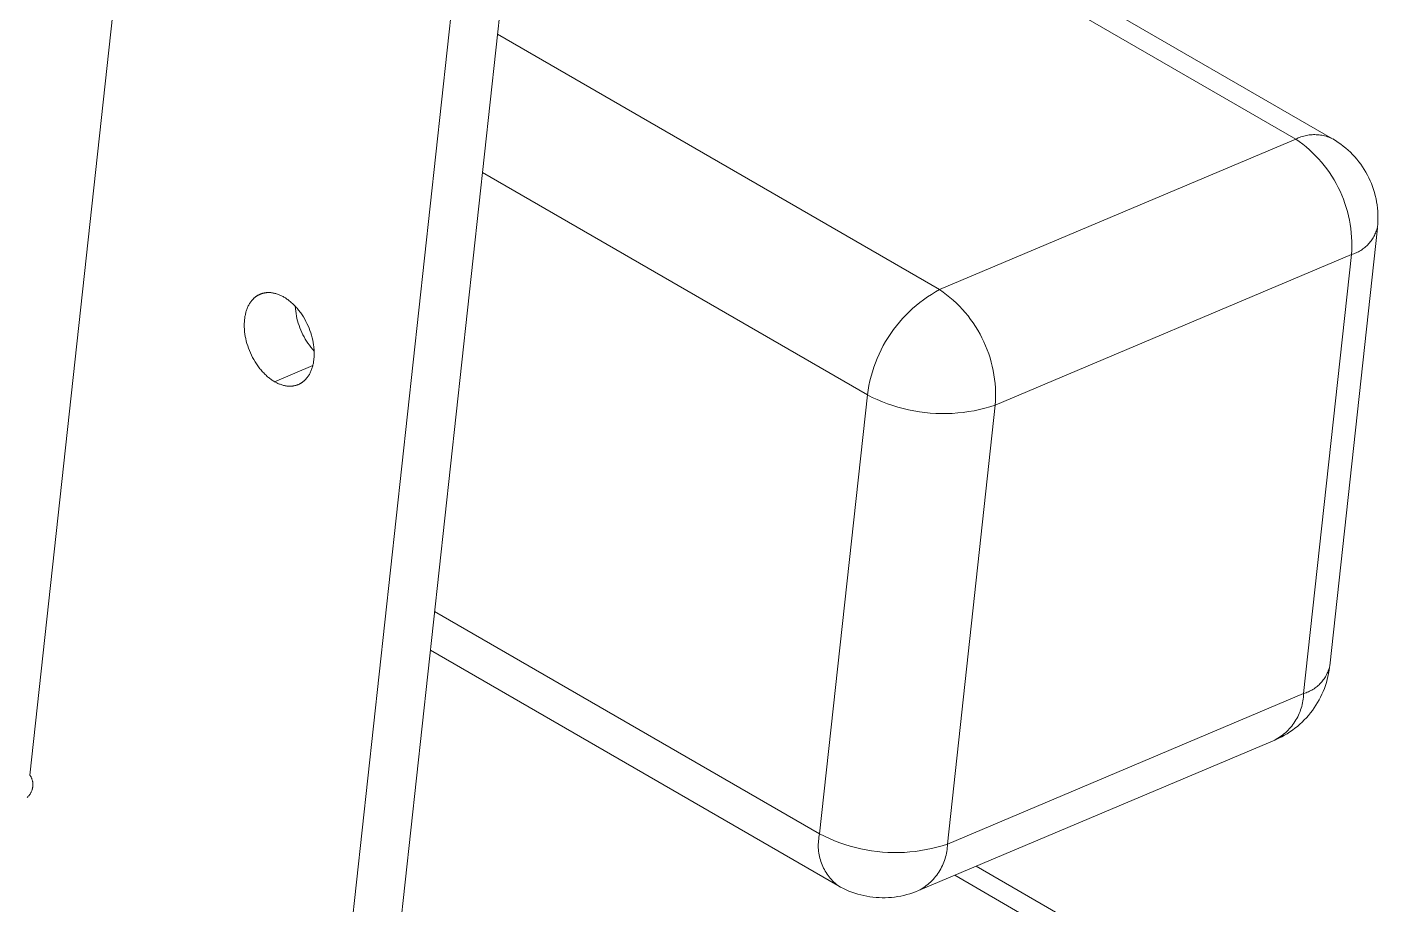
# Model space of a CAD drawing. Header units: millimetres. Extents: x -30 to 4992, y -440 to 3111.
# Drawn here: x 1573.88 to 1622.76, y 109.47 to 141.23 of the extents above; entities that cross this region are included whole.
import ezdxf

# ---------------------------------------------------------------- set-up
doc = ezdxf.new("R2010")
doc.units = ezdxf.units.MM
doc.layers.add('ZANO_R', color=7, linetype='Continuous', lineweight=0)

msp = doc.modelspace()

# ---------------------------------------------------------------- linework, layer by layer
at = {"layer": 'ZANO_R'}
for p, q in [((1585.113, 87.815), (1606.49, 284.129)), ((1583.271, 87.038), (1604.605, 282.949)), ((1581.739, 185.394), (1573.984, 114.171)), ((1619.789, 137.178), (1610.906, 142.306)), ((1611.685, 142.635), (1621.122, 137.186)), ((1590.901, 140.97), (1606.9, 131.733)), ((1606.9, 131.733), (1619.789, 137.178)), ((1619.789, 137.178), (1619.835, 137.2)), ((1619.789, 137.178), (1619.917, 137.088)), ((1619.835, 137.2), (1619.881, 137.221)), ((1619.881, 137.221), (1619.929, 137.24)), ((1619.917, 137.088), (1620.042, 136.994)), ((1619.929, 137.24), (1619.977, 137.258)), ((1619.977, 137.258), (1620.026, 137.274)), ((1620.026, 137.274), (1620.075, 137.288)), ((1620.042, 136.994), (1620.164, 136.895)), ((1620.075, 137.288), (1620.125, 137.3)), ((1620.125, 137.3), (1620.175, 137.311)), ((1620.164, 136.895), (1620.283, 136.792)), ((1620.175, 137.311), (1620.225, 137.32)), ((1620.225, 137.32), (1620.276, 137.328)), ((1620.276, 137.328), (1620.327, 137.333)), ((1620.327, 137.333), (1620.378, 137.337)), ((1620.378, 137.337), (1620.429, 137.339)), ((1620.429, 137.339), (1620.48, 137.339)), ((1620.48, 137.339), (1620.531, 137.338)), ((1620.531, 137.338), (1620.582, 137.335)), ((1620.582, 137.335), (1620.633, 137.33)), ((1620.633, 137.33), (1620.684, 137.323)), ((1620.684, 137.323), (1620.734, 137.315)), ((1620.734, 137.315), (1620.785, 137.304)), ((1620.785, 137.304), (1620.834, 137.293)), ((1620.834, 137.293), (1620.884, 137.279)), ((1620.884, 137.279), (1620.933, 137.264)), ((1620.933, 137.264), (1620.981, 137.247)), ((1620.981, 137.247), (1621.029, 137.228)), ((1621.029, 137.228), (1621.076, 137.208)), ((1621.076, 137.208), (1621.122, 137.186)), ((1621.129, 137.182), (1621.227, 137.123)), ((1621.227, 137.123), (1621.322, 137.06)), ((1621.322, 137.06), (1621.416, 136.994)), ((1621.416, 136.994), (1621.507, 136.925)), ((1621.507, 136.925), (1621.596, 136.853)), ((1620.283, 136.792), (1620.397, 136.686)), ((1620.397, 136.686), (1620.509, 136.576)), ((1620.509, 136.576), (1620.616, 136.461)), ((1620.616, 136.461), (1620.72, 136.344)), ((1621.596, 136.853), (1621.682, 136.778)), ((1621.682, 136.778), (1621.766, 136.7)), ((1621.766, 136.7), (1621.847, 136.619)), ((1621.847, 136.619), (1621.925, 136.535)), ((1621.925, 136.535), (1621.999, 136.448)), ((1621.999, 136.448), (1622.071, 136.359)), ((1604.289, 127.925), (1590.356, 135.969)), ((1620.72, 136.344), (1620.819, 136.223)), ((1620.819, 136.223), (1620.914, 136.098)), ((1620.914, 136.098), (1621.005, 135.971)), ((1621.005, 135.971), (1621.092, 135.84)), ((1622.071, 136.359), (1622.14, 136.268)), ((1622.14, 136.268), (1622.205, 136.174)), ((1622.205, 136.174), (1622.268, 136.078)), ((1622.268, 136.078), (1622.326, 135.98)), ((1622.326, 135.98), (1622.382, 135.879)), ((1621.092, 135.84), (1621.174, 135.706)), ((1621.174, 135.706), (1621.251, 135.57)), ((1621.251, 135.57), (1621.324, 135.431)), ((1621.324, 135.431), (1621.392, 135.29)), ((1622.382, 135.879), (1622.434, 135.777)), ((1622.434, 135.777), (1622.482, 135.674)), ((1622.482, 135.674), (1622.526, 135.568)), ((1622.526, 135.568), (1622.567, 135.461)), ((1622.567, 135.461), (1622.604, 135.353)), ((1621.392, 135.29), (1621.455, 135.147)), ((1621.455, 135.147), (1621.514, 135.001)), ((1621.514, 135.001), (1621.567, 134.854)), ((1622.604, 135.353), (1622.638, 135.244)), ((1622.638, 135.244), (1622.667, 135.133)), ((1622.667, 135.133), (1622.693, 135.021)), ((1622.693, 135.021), (1622.715, 134.909)), ((1621.567, 134.854), (1621.615, 134.705)), ((1621.615, 134.705), (1621.659, 134.554)), ((1621.659, 134.554), (1621.697, 134.402)), ((1622.715, 134.909), (1622.732, 134.796)), ((1622.732, 134.796), (1622.746, 134.682)), ((1622.746, 134.682), (1622.756, 134.568)), ((1622.756, 134.568), (1622.762, 134.454)), ((1622.762, 134.454), (1622.764, 134.34)), ((1622.741, 133.955), (1621.016, 118.116)), ((1621.697, 134.402), (1621.729, 134.249)), ((1621.729, 134.249), (1621.757, 134.095)), ((1621.757, 134.095), (1621.779, 133.94)), ((1622.735, 133.952), (1622.722, 133.907)), ((1622.746, 133.997), (1622.735, 133.952)), ((1622.756, 134.111), (1622.746, 133.997)), ((1622.762, 134.225), (1622.756, 134.111)), ((1622.764, 134.34), (1622.762, 134.225)), ((1621.779, 133.94), (1621.796, 133.784)), ((1621.796, 133.784), (1621.808, 133.628)), ((1621.808, 133.628), (1621.815, 133.471)), ((1621.815, 133.471), (1621.816, 133.314)), ((1622.486, 133.458), (1622.456, 133.422)), ((1622.514, 133.495), (1622.486, 133.458)), ((1622.541, 133.532), (1622.514, 133.495)), ((1622.567, 133.571), (1622.541, 133.532)), ((1622.591, 133.611), (1622.567, 133.571)), ((1622.614, 133.651), (1622.591, 133.611)), ((1622.636, 133.692), (1622.614, 133.651)), ((1622.656, 133.734), (1622.636, 133.692)), ((1622.675, 133.776), (1622.656, 133.734)), ((1622.692, 133.819), (1622.675, 133.776)), ((1622.708, 133.863), (1622.692, 133.819)), ((1622.722, 133.907), (1622.708, 133.863)), ((1621.802, 133.001), (1608.913, 127.557)), ((1620.073, 117.12), (1621.802, 133.001)), ((1621.812, 133.158), (1621.802, 133.001)), ((1621.846, 133.015), (1621.802, 133.001)), ((1621.816, 133.314), (1621.812, 133.158)), ((1621.89, 133.03), (1621.846, 133.015)), ((1621.934, 133.046), (1621.89, 133.03)), ((1621.976, 133.064), (1621.934, 133.046)), ((1622.019, 133.084), (1621.976, 133.064)), ((1622.06, 133.105), (1622.019, 133.084)), ((1622.101, 133.127), (1622.06, 133.105)), ((1622.141, 133.151), (1622.101, 133.127)), ((1622.18, 133.176), (1622.141, 133.151)), ((1622.218, 133.203), (1622.18, 133.176)), ((1622.255, 133.23), (1622.218, 133.203)), ((1622.291, 133.259), (1622.255, 133.23)), ((1622.326, 133.29), (1622.291, 133.259)), ((1622.361, 133.321), (1622.326, 133.29)), ((1622.394, 133.354), (1622.361, 133.321)), ((1622.426, 133.387), (1622.394, 133.354)), ((1622.456, 133.422), (1622.426, 133.387)), ((1582.186, 131.496), (1582.199, 131.504)), ((1582.199, 131.504), (1582.211, 131.512)), ((1582.211, 131.512), (1582.224, 131.52)), ((1582.224, 131.52), (1582.237, 131.527)), ((1582.237, 131.527), (1582.25, 131.535)), ((1582.25, 131.535), (1582.263, 131.542)), ((1582.263, 131.542), (1582.277, 131.548)), ((1582.277, 131.548), (1582.29, 131.555)), ((1582.29, 131.555), (1582.304, 131.561)), ((1582.304, 131.561), (1582.317, 131.567)), ((1582.317, 131.567), (1582.331, 131.572)), ((1582.331, 131.572), (1582.345, 131.578)), ((1582.345, 131.578), (1582.359, 131.583)), ((1582.359, 131.583), (1582.373, 131.588)), ((1582.373, 131.588), (1582.387, 131.592)), ((1582.387, 131.592), (1582.401, 131.596)), ((1582.401, 131.596), (1582.416, 131.6)), ((1582.416, 131.6), (1582.43, 131.604)), ((1582.43, 131.604), (1582.445, 131.607)), ((1582.445, 131.607), (1582.459, 131.61)), ((1582.459, 131.61), (1582.474, 131.613)), ((1582.474, 131.613), (1582.489, 131.616)), ((1582.489, 131.616), (1582.503, 131.618)), ((1582.503, 131.618), (1582.518, 131.62)), ((1582.518, 131.62), (1582.533, 131.622)), ((1582.533, 131.622), (1582.548, 131.623)), ((1582.548, 131.623), (1582.563, 131.624)), ((1582.563, 131.624), (1582.578, 131.625)), ((1582.578, 131.625), (1582.593, 131.626)), ((1582.593, 131.626), (1582.608, 131.626)), ((1582.608, 131.626), (1582.623, 131.626)), ((1582.623, 131.626), (1582.638, 131.626)), ((1582.638, 131.626), (1582.669, 131.625)), ((1582.669, 131.625), (1582.699, 131.623)), ((1582.699, 131.623), (1582.73, 131.62)), ((1582.73, 131.62), (1582.76, 131.615)), ((1582.76, 131.615), (1582.791, 131.61)), ((1582.791, 131.61), (1582.821, 131.604)), ((1582.821, 131.604), (1582.851, 131.597)), ((1582.851, 131.597), (1582.882, 131.589)), ((1582.882, 131.589), (1582.912, 131.58)), ((1582.912, 131.58), (1582.942, 131.57)), ((1582.942, 131.57), (1582.971, 131.559)), ((1582.971, 131.559), (1583.001, 131.548)), ((1583.001, 131.548), (1583.03, 131.536)), ((1583.03, 131.536), (1583.059, 131.523)), ((1583.059, 131.523), (1583.088, 131.509)), ((1583.088, 131.509), (1583.117, 131.495)), ((1606.461, 131.467), (1606.604, 131.561)), ((1606.604, 131.561), (1606.75, 131.649)), ((1606.75, 131.649), (1606.9, 131.733)), ((1606.9, 131.733), (1607.028, 131.643)), ((1607.028, 131.643), (1607.153, 131.549)), ((1607.153, 131.549), (1607.275, 131.451)), ((1581.823, 130.987), (1581.834, 131.019)), ((1581.834, 131.019), (1581.846, 131.05)), ((1581.846, 131.05), (1581.859, 131.081)), ((1581.859, 131.081), (1581.872, 131.111)), ((1581.872, 131.111), (1581.886, 131.14)), ((1581.886, 131.14), (1581.901, 131.169)), ((1581.901, 131.169), (1581.917, 131.198)), ((1581.917, 131.198), (1581.933, 131.226)), ((1581.933, 131.226), (1581.951, 131.253)), ((1581.951, 131.253), (1581.969, 131.279)), ((1581.969, 131.279), (1581.987, 131.305)), ((1581.987, 131.305), (1582.007, 131.329)), ((1582.007, 131.329), (1582.027, 131.353)), ((1582.027, 131.353), (1582.037, 131.365)), ((1582.037, 131.365), (1582.047, 131.377)), ((1582.047, 131.377), (1582.058, 131.388)), ((1582.058, 131.388), (1582.069, 131.399)), ((1582.069, 131.399), (1582.08, 131.41)), ((1582.08, 131.41), (1582.091, 131.42)), ((1582.091, 131.42), (1582.102, 131.43)), ((1582.102, 131.43), (1582.114, 131.44)), ((1582.114, 131.44), (1582.126, 131.45)), ((1582.126, 131.45), (1582.137, 131.46)), ((1582.137, 131.46), (1582.149, 131.469)), ((1582.149, 131.469), (1582.161, 131.478)), ((1582.161, 131.478), (1582.174, 131.487)), ((1582.174, 131.487), (1582.186, 131.496)), ((1583.117, 131.495), (1583.145, 131.48)), ((1583.145, 131.48), (1583.173, 131.464)), ((1583.173, 131.464), (1583.2, 131.447)), ((1583.2, 131.447), (1583.228, 131.43)), ((1583.228, 131.43), (1583.256, 131.412)), ((1583.256, 131.412), (1583.285, 131.393)), ((1583.285, 131.393), (1583.313, 131.373)), ((1583.313, 131.373), (1583.341, 131.352)), ((1583.341, 131.352), (1583.37, 131.33)), ((1583.37, 131.33), (1583.398, 131.307)), ((1583.398, 131.307), (1583.426, 131.283)), ((1583.426, 131.283), (1583.455, 131.258)), ((1583.455, 131.258), (1583.483, 131.232)), ((1583.483, 131.232), (1583.511, 131.206)), ((1583.511, 131.206), (1583.539, 131.178)), ((1583.539, 131.178), (1583.567, 131.15)), ((1583.567, 131.15), (1583.595, 131.12)), ((1583.591, 131.042), (1583.584, 131.132)), ((1583.601, 130.953), (1583.591, 131.042)), ((1583.595, 131.12), (1583.622, 131.09)), ((1583.622, 131.09), (1583.65, 131.059)), ((1583.65, 131.059), (1583.677, 131.027)), ((1583.677, 131.027), (1583.704, 130.994)), ((1605.796, 130.928), (1605.922, 131.045)), ((1605.922, 131.045), (1606.051, 131.157)), ((1606.051, 131.157), (1606.184, 131.265)), ((1606.184, 131.265), (1606.321, 131.368)), ((1606.321, 131.368), (1606.461, 131.467)), ((1607.275, 131.451), (1607.394, 131.348)), ((1607.394, 131.348), (1607.509, 131.241)), ((1607.509, 131.241), (1607.62, 131.131)), ((1607.62, 131.131), (1607.727, 131.017)), ((1607.727, 131.017), (1607.831, 130.899)), ((1581.742, 130.516), (1581.743, 130.552)), ((1581.743, 130.552), (1581.746, 130.588)), ((1581.746, 130.588), (1581.748, 130.622)), ((1581.748, 130.622), (1581.752, 130.657)), ((1581.752, 130.657), (1581.756, 130.69)), ((1581.756, 130.69), (1581.761, 130.724)), ((1581.761, 130.724), (1581.766, 130.758)), ((1581.766, 130.758), (1581.772, 130.791)), ((1581.772, 130.791), (1581.779, 130.825)), ((1581.779, 130.825), (1581.786, 130.858)), ((1581.786, 130.858), (1581.794, 130.891)), ((1581.794, 130.891), (1581.803, 130.923)), ((1581.803, 130.923), (1581.813, 130.955)), ((1581.813, 130.955), (1581.823, 130.987)), ((1583.614, 130.864), (1583.601, 130.953)), ((1583.629, 130.776), (1583.614, 130.864)), ((1583.648, 130.688), (1583.629, 130.776)), ((1583.67, 130.601), (1583.648, 130.688)), ((1583.695, 130.515), (1583.67, 130.601)), ((1583.704, 130.994), (1583.73, 130.96)), ((1583.73, 130.96), (1583.756, 130.926)), ((1583.756, 130.926), (1583.782, 130.891)), ((1583.782, 130.891), (1583.807, 130.855)), ((1583.807, 130.855), (1583.832, 130.818)), ((1583.832, 130.818), (1583.88, 130.743)), ((1583.88, 130.743), (1583.926, 130.665)), ((1583.926, 130.665), (1583.969, 130.585)), ((1583.969, 130.585), (1584.01, 130.503)), ((1605.336, 130.421), (1605.445, 130.554)), ((1605.445, 130.554), (1605.558, 130.683)), ((1605.558, 130.683), (1605.675, 130.807)), ((1605.675, 130.807), (1605.796, 130.928)), ((1607.831, 130.899), (1607.93, 130.778)), ((1607.93, 130.778), (1608.025, 130.654)), ((1608.025, 130.654), (1608.116, 130.526)), ((1608.116, 130.526), (1608.203, 130.395)), ((1581.741, 130.479), (1581.742, 130.516)), ((1581.741, 130.442), (1581.741, 130.479)), ((1581.741, 130.404), (1581.741, 130.442)), ((1581.742, 130.366), (1581.741, 130.404)), ((1581.744, 130.327), (1581.742, 130.366)), ((1581.747, 130.287), (1581.744, 130.327)), ((1581.75, 130.248), (1581.747, 130.287)), ((1581.754, 130.207), (1581.75, 130.248)), ((1581.765, 130.125), (1581.754, 130.207)), ((1581.778, 130.042), (1581.765, 130.125)), ((1581.795, 129.958), (1581.778, 130.042)), ((1583.723, 130.43), (1583.695, 130.515)), ((1583.753, 130.346), (1583.723, 130.43)), ((1583.787, 130.262), (1583.753, 130.346)), ((1583.823, 130.18), (1583.787, 130.262)), ((1583.862, 130.1), (1583.823, 130.18)), ((1583.904, 130.02), (1583.862, 130.1)), ((1584.01, 130.503), (1584.049, 130.42)), ((1584.049, 130.42), (1584.084, 130.336)), ((1584.084, 130.336), (1584.117, 130.25)), ((1584.117, 130.25), (1584.147, 130.165)), ((1584.147, 130.165), (1584.173, 130.079)), ((1584.173, 130.079), (1584.196, 129.993)), ((1605.039, 130.003), (1605.133, 130.145)), ((1605.133, 130.145), (1605.232, 130.285)), ((1605.232, 130.285), (1605.336, 130.421)), ((1608.203, 130.395), (1608.285, 130.262)), ((1608.285, 130.262), (1608.363, 130.126)), ((1608.363, 130.126), (1608.435, 129.987)), ((1581.815, 129.872), (1581.795, 129.958)), ((1581.839, 129.786), (1581.815, 129.872)), ((1581.865, 129.701), (1581.839, 129.786)), ((1581.895, 129.615), (1581.865, 129.701)), ((1581.927, 129.529), (1581.895, 129.615)), ((1583.949, 129.943), (1583.904, 130.02)), ((1583.996, 129.866), (1583.949, 129.943)), ((1584.045, 129.792), (1583.996, 129.866)), ((1584.098, 129.719), (1584.045, 129.792)), ((1584.152, 129.648), (1584.098, 129.719)), ((1584.209, 129.578), (1584.152, 129.648)), ((1584.196, 129.993), (1584.216, 129.908)), ((1584.269, 129.511), (1584.209, 129.578)), ((1584.216, 129.908), (1584.233, 129.823)), ((1584.233, 129.823), (1584.247, 129.74)), ((1584.247, 129.74), (1584.257, 129.658)), ((1584.257, 129.658), (1584.261, 129.618)), ((1584.261, 129.618), (1584.265, 129.578)), ((1584.265, 129.578), (1584.267, 129.538)), ((1604.711, 129.401), (1604.785, 129.556)), ((1604.785, 129.556), (1604.865, 129.708)), ((1604.865, 129.708), (1604.949, 129.857)), ((1604.949, 129.857), (1605.039, 130.003)), ((1608.435, 129.987), (1608.503, 129.846)), ((1608.503, 129.846), (1608.567, 129.702)), ((1608.567, 129.702), (1608.625, 129.557)), ((1608.625, 129.557), (1608.678, 129.409)), ((1581.963, 129.445), (1581.927, 129.529)), ((1582.001, 129.362), (1581.963, 129.445)), ((1582.042, 129.28), (1582.001, 129.362)), ((1582.086, 129.2), (1582.042, 129.28)), ((1582.132, 129.122), (1582.086, 129.2)), ((1582.18, 129.047), (1582.132, 129.122)), ((1584.24, 129.074), (1584.233, 129.041)), ((1584.246, 129.107), (1584.24, 129.074)), ((1584.251, 129.141), (1584.246, 129.107)), ((1584.256, 129.175), (1584.251, 129.141)), ((1584.26, 129.209), (1584.256, 129.175)), ((1584.263, 129.243), (1584.26, 129.209)), ((1584.266, 129.278), (1584.263, 129.243)), ((1584.268, 129.313), (1584.266, 129.278)), ((1584.267, 129.538), (1584.269, 129.499)), ((1584.27, 129.349), (1584.268, 129.313)), ((1584.269, 129.499), (1584.27, 129.461)), ((1584.27, 129.461), (1584.271, 129.423)), ((1584.271, 129.386), (1584.27, 129.349)), ((1584.271, 129.423), (1584.271, 129.386)), ((1604.521, 128.925), (1604.579, 129.086)), ((1604.579, 129.086), (1604.642, 129.245)), ((1604.642, 129.245), (1604.711, 129.401)), ((1608.678, 129.409), (1608.727, 129.26)), ((1608.727, 129.26), (1608.77, 129.11)), ((1608.77, 129.11), (1608.808, 128.958)), ((1582.205, 129.01), (1582.18, 129.047)), ((1582.23, 128.974), (1582.205, 129.01)), ((1582.256, 128.939), (1582.23, 128.974)), ((1582.282, 128.905), (1582.256, 128.939)), ((1582.308, 128.871), (1582.282, 128.905)), ((1582.335, 128.838), (1582.308, 128.871)), ((1582.362, 128.806), (1582.335, 128.838)), ((1582.389, 128.775), (1582.362, 128.806)), ((1582.417, 128.745), (1582.389, 128.775)), ((1582.444, 128.716), (1582.417, 128.745)), ((1582.472, 128.687), (1582.444, 128.716)), ((1582.5, 128.659), (1582.472, 128.687)), ((1582.529, 128.633), (1582.5, 128.659)), ((1582.557, 128.607), (1582.529, 128.633)), ((1582.585, 128.582), (1582.557, 128.607)), ((1582.614, 128.558), (1582.585, 128.582)), ((1582.839, 128.401), (1584.22, 128.984)), ((1584.043, 128.586), (1584.024, 128.56)), ((1584.061, 128.612), (1584.043, 128.586)), ((1584.078, 128.639), (1584.061, 128.612)), ((1584.095, 128.667), (1584.078, 128.639)), ((1584.11, 128.696), (1584.095, 128.667)), ((1584.125, 128.725), (1584.11, 128.696)), ((1584.139, 128.754), (1584.125, 128.725)), ((1584.153, 128.784), (1584.139, 128.754)), ((1584.166, 128.815), (1584.153, 128.784)), ((1584.177, 128.846), (1584.166, 128.815)), ((1584.189, 128.878), (1584.177, 128.846)), ((1584.199, 128.91), (1584.189, 128.878)), ((1584.209, 128.942), (1584.199, 128.91)), ((1584.217, 128.975), (1584.209, 128.942)), ((1584.226, 129.007), (1584.217, 128.975)), ((1584.233, 129.041), (1584.226, 129.007)), ((1604.38, 128.431), (1604.421, 128.597)), ((1604.421, 128.597), (1604.468, 128.762)), ((1604.468, 128.762), (1604.521, 128.925)), ((1608.808, 128.958), (1608.841, 128.804)), ((1608.841, 128.804), (1608.868, 128.65)), ((1608.868, 128.65), (1608.891, 128.495)), ((1582.642, 128.536), (1582.614, 128.558)), ((1582.67, 128.514), (1582.642, 128.536)), ((1582.699, 128.492), (1582.67, 128.514)), ((1582.727, 128.472), (1582.699, 128.492)), ((1582.755, 128.453), (1582.727, 128.472)), ((1582.783, 128.435), (1582.755, 128.453)), ((1582.811, 128.418), (1582.783, 128.435)), ((1582.839, 128.401), (1582.811, 128.418)), ((1582.867, 128.385), (1582.839, 128.401)), ((1582.895, 128.37), (1582.867, 128.385)), ((1582.924, 128.356), (1582.895, 128.37)), ((1582.952, 128.342), (1582.924, 128.356)), ((1582.981, 128.329), (1582.952, 128.342)), ((1583.011, 128.317), (1582.981, 128.329)), ((1583.04, 128.306), (1583.011, 128.317)), ((1583.07, 128.295), (1583.04, 128.306)), ((1583.1, 128.285), (1583.07, 128.295)), ((1583.13, 128.276), (1583.1, 128.285)), ((1583.16, 128.268), (1583.13, 128.276)), ((1583.191, 128.261), (1583.16, 128.268)), ((1583.221, 128.255), (1583.191, 128.261)), ((1583.251, 128.25), (1583.221, 128.255)), ((1583.282, 128.245), (1583.251, 128.25)), ((1583.312, 128.242), (1583.282, 128.245)), ((1583.343, 128.24), (1583.312, 128.242)), ((1583.373, 128.239), (1583.343, 128.24)), ((1583.388, 128.239), (1583.373, 128.239)), ((1583.403, 128.239), (1583.388, 128.239)), ((1583.419, 128.239), (1583.403, 128.239)), ((1583.434, 128.24), (1583.419, 128.239)), ((1583.449, 128.241), (1583.434, 128.24)), ((1583.464, 128.242), (1583.449, 128.241)), ((1583.479, 128.243), (1583.464, 128.242)), ((1583.493, 128.245), (1583.479, 128.243)), ((1583.508, 128.247), (1583.493, 128.245)), ((1583.523, 128.249), (1583.508, 128.247)), ((1583.538, 128.252), (1583.523, 128.249)), ((1583.552, 128.255), (1583.538, 128.252)), ((1583.567, 128.258), (1583.552, 128.255)), ((1583.582, 128.261), (1583.567, 128.258)), ((1583.596, 128.265), (1583.582, 128.261)), ((1583.61, 128.269), (1583.596, 128.265)), ((1583.625, 128.273), (1583.61, 128.269)), ((1583.639, 128.277), (1583.625, 128.273)), ((1583.653, 128.282), (1583.639, 128.277)), ((1583.667, 128.287), (1583.653, 128.282)), ((1583.681, 128.293), (1583.667, 128.287)), ((1583.694, 128.298), (1583.681, 128.293)), ((1583.708, 128.304), (1583.694, 128.298)), ((1583.722, 128.31), (1583.708, 128.304)), ((1583.735, 128.317), (1583.722, 128.31)), ((1583.748, 128.323), (1583.735, 128.317)), ((1583.762, 128.33), (1583.748, 128.323)), ((1583.775, 128.338), (1583.762, 128.33)), ((1583.788, 128.345), (1583.775, 128.338)), ((1583.8, 128.353), (1583.788, 128.345)), ((1583.813, 128.361), (1583.8, 128.353)), ((1583.826, 128.369), (1583.813, 128.361)), ((1583.838, 128.378), (1583.826, 128.369)), ((1583.85, 128.387), (1583.838, 128.378)), ((1583.862, 128.396), (1583.85, 128.387)), ((1583.874, 128.405), (1583.862, 128.396)), ((1583.886, 128.415), (1583.874, 128.405)), ((1583.898, 128.425), (1583.886, 128.415)), ((1583.909, 128.435), (1583.898, 128.425)), ((1583.921, 128.445), (1583.909, 128.435)), ((1583.932, 128.456), (1583.921, 128.445)), ((1583.943, 128.466), (1583.932, 128.456)), ((1583.953, 128.477), (1583.943, 128.466)), ((1583.964, 128.489), (1583.953, 128.477)), ((1583.975, 128.5), (1583.964, 128.489)), ((1583.985, 128.512), (1583.975, 128.5)), ((1584.005, 128.536), (1583.985, 128.512)), ((1584.024, 128.56), (1584.005, 128.536)), ((1604.289, 127.925), (1604.314, 128.095)), ((1604.314, 128.095), (1604.344, 128.263)), ((1604.344, 128.263), (1604.38, 128.431)), ((1608.891, 128.495), (1608.908, 128.339)), ((1608.908, 128.339), (1608.919, 128.183)), ((1608.919, 128.183), (1608.926, 128.026)), ((1602.56, 112.044), (1604.289, 127.925)), ((1604.467, 127.835), (1604.289, 127.925)), ((1604.647, 127.752), (1604.467, 127.835)), ((1604.83, 127.674), (1604.647, 127.752)), ((1605.015, 127.603), (1604.83, 127.674)), ((1605.203, 127.538), (1605.015, 127.603)), ((1608.923, 127.713), (1608.913, 127.557)), ((1608.927, 127.87), (1608.923, 127.713)), ((1608.926, 128.026), (1608.927, 127.87)), ((1605.393, 127.479), (1605.203, 127.538)), ((1605.585, 127.427), (1605.393, 127.479)), ((1605.778, 127.382), (1605.585, 127.427)), ((1605.973, 127.342), (1605.778, 127.382)), ((1606.169, 127.31), (1605.973, 127.342)), ((1606.366, 127.284), (1606.169, 127.31)), ((1606.563, 127.265), (1606.366, 127.284)), ((1606.762, 127.253), (1606.563, 127.265)), ((1606.96, 127.247), (1606.762, 127.253)), ((1607.159, 127.248), (1606.96, 127.247)), ((1607.357, 127.256), (1607.159, 127.248)), ((1608.913, 127.557), (1607.184, 111.675)), ((1607.556, 127.27), (1607.357, 127.256)), ((1607.753, 127.291), (1607.556, 127.27)), ((1607.95, 127.319), (1607.753, 127.291)), ((1608.146, 127.353), (1607.95, 127.319)), ((1608.34, 127.394), (1608.146, 127.353)), ((1608.533, 127.442), (1608.34, 127.394)), ((1608.724, 127.496), (1608.533, 127.442)), ((1608.913, 127.557), (1608.724, 127.496)), ((1588.627, 120.088), (1602.56, 112.044)), ((1603.213, 110.176), (1588.474, 118.685)), ((1620.927, 117.853), (1620.906, 117.811)), ((1620.945, 117.895), (1620.927, 117.853)), ((1620.963, 117.938), (1620.945, 117.895)), ((1620.977, 117.85), (1620.954, 117.738)), ((1620.978, 117.982), (1620.963, 117.938)), ((1620.996, 117.961), (1620.977, 117.85)), ((1620.993, 118.026), (1620.978, 117.982)), ((1621.005, 118.071), (1620.993, 118.026)), ((1621.012, 118.074), (1620.996, 117.961)), ((1621.016, 118.116), (1621.005, 118.071)), ((1620.526, 117.349), (1620.488, 117.321)), ((1620.562, 117.378), (1620.526, 117.349)), ((1620.597, 117.408), (1620.562, 117.378)), ((1620.631, 117.44), (1620.597, 117.408)), ((1620.664, 117.472), (1620.631, 117.44)), ((1620.696, 117.506), (1620.664, 117.472)), ((1620.727, 117.541), (1620.696, 117.506)), ((1620.757, 117.577), (1620.727, 117.541)), ((1620.785, 117.614), (1620.757, 117.577)), ((1620.812, 117.651), (1620.785, 117.614)), ((1620.838, 117.69), (1620.812, 117.651)), ((1620.862, 117.411), (1620.824, 117.304)), ((1620.862, 117.729), (1620.838, 117.69)), ((1620.885, 117.77), (1620.862, 117.729)), ((1620.897, 117.519), (1620.862, 117.411)), ((1620.906, 117.811), (1620.885, 117.77)), ((1620.927, 117.628), (1620.897, 117.519)), ((1620.954, 117.738), (1620.927, 117.628)), ((1607.184, 111.675), (1620.073, 117.12)), ((1620.048, 116.853), (1620.036, 116.787)), ((1620.058, 116.919), (1620.048, 116.853)), ((1620.065, 116.986), (1620.058, 116.919)), ((1620.07, 117.053), (1620.065, 116.986)), ((1620.073, 117.12), (1620.07, 117.053)), ((1620.117, 117.133), (1620.073, 117.12)), ((1620.161, 117.149), (1620.117, 117.133)), ((1620.204, 117.165), (1620.161, 117.149)), ((1620.247, 117.183), (1620.204, 117.165)), ((1620.289, 117.203), (1620.247, 117.183)), ((1620.331, 117.224), (1620.289, 117.203)), ((1620.371, 117.246), (1620.331, 117.224)), ((1620.411, 117.27), (1620.371, 117.246)), ((1620.45, 117.295), (1620.411, 117.27)), ((1620.488, 117.321), (1620.45, 117.295)), ((1620.635, 116.891), (1620.579, 116.792)), ((1620.688, 116.992), (1620.635, 116.891)), ((1620.737, 117.094), (1620.688, 116.992)), ((1620.782, 117.198), (1620.737, 117.094)), ((1620.824, 117.304), (1620.782, 117.198)), ((1619.918, 116.402), (1619.891, 116.341)), ((1619.943, 116.464), (1619.918, 116.402)), ((1619.966, 116.528), (1619.943, 116.464)), ((1619.987, 116.591), (1619.966, 116.528)), ((1620.006, 116.656), (1619.987, 116.591)), ((1620.022, 116.721), (1620.006, 116.656)), ((1620.036, 116.787), (1620.022, 116.721)), ((1620.322, 116.418), (1620.25, 116.33)), ((1620.391, 116.508), (1620.322, 116.418)), ((1620.457, 116.601), (1620.391, 116.508)), ((1620.52, 116.695), (1620.457, 116.601)), ((1620.579, 116.792), (1620.52, 116.695)), ((1619.601, 115.891), (1619.556, 115.841)), ((1619.643, 115.943), (1619.601, 115.891)), ((1619.685, 115.996), (1619.643, 115.943)), ((1619.758, 115.861), (1619.667, 115.794)), ((1619.724, 116.05), (1619.685, 115.996)), ((1619.761, 116.106), (1619.724, 116.05)), ((1619.846, 115.932), (1619.758, 115.861)), ((1619.797, 116.163), (1619.761, 116.106)), ((1619.83, 116.221), (1619.797, 116.163)), ((1619.861, 116.28), (1619.83, 116.221)), ((1619.933, 116.006), (1619.846, 115.932)), ((1619.891, 116.341), (1619.861, 116.28)), ((1620.016, 116.083), (1619.933, 116.006)), ((1620.097, 116.163), (1620.016, 116.083)), ((1620.175, 116.245), (1620.097, 116.163)), ((1620.25, 116.33), (1620.175, 116.245)), ((1619.026, 115.434), (1606.14, 109.991)), ((1619.085, 115.466), (1619.026, 115.434)), ((1619.179, 115.504), (1619.076, 115.456)), ((1619.142, 115.501), (1619.085, 115.466)), ((1619.199, 115.537), (1619.142, 115.501)), ((1619.281, 115.555), (1619.179, 115.504)), ((1619.254, 115.575), (1619.199, 115.537)), ((1619.308, 115.615), (1619.254, 115.575)), ((1619.38, 115.609), (1619.281, 115.555)), ((1619.361, 115.656), (1619.308, 115.615)), ((1619.412, 115.7), (1619.361, 115.656)), ((1619.478, 115.667), (1619.38, 115.609)), ((1619.462, 115.745), (1619.412, 115.7)), ((1619.51, 115.792), (1619.462, 115.745)), ((1619.573, 115.729), (1619.478, 115.667)), ((1619.556, 115.841), (1619.51, 115.792)), ((1619.667, 115.794), (1619.573, 115.729)), ((1573.984, 114.171), (1573.995, 114.154)), ((1573.995, 114.154), (1574.006, 114.136)), ((1574.006, 114.136), (1574.017, 114.118)), ((1574.017, 114.118), (1574.026, 114.1)), ((1574.026, 114.1), (1574.035, 114.081)), ((1574.035, 114.081), (1574.044, 114.062)), ((1574.044, 114.062), (1574.052, 114.042)), ((1574.052, 114.042), (1574.059, 114.023)), ((1574.059, 114.023), (1574.065, 114.003)), ((1574.065, 114.003), (1574.071, 113.983)), ((1574.071, 113.983), (1574.076, 113.963)), ((1574.076, 113.963), (1574.081, 113.942)), ((1574.081, 113.942), (1574.084, 113.922)), ((1574.084, 113.922), (1574.087, 113.901)), ((1574.087, 113.901), (1574.09, 113.881)), ((1573.939, 113.418), (1573.925, 113.403)), ((1573.952, 113.434), (1573.939, 113.418)), ((1573.965, 113.451), (1573.952, 113.434)), ((1573.978, 113.467), (1573.965, 113.451)), ((1573.99, 113.484), (1573.978, 113.467)), ((1574.001, 113.502), (1573.99, 113.484)), ((1574.011, 113.52), (1574.001, 113.502)), ((1574.022, 113.538), (1574.011, 113.52)), ((1574.031, 113.557), (1574.022, 113.538)), ((1574.04, 113.576), (1574.031, 113.557)), ((1574.048, 113.595), (1574.04, 113.576)), ((1574.055, 113.614), (1574.048, 113.595)), ((1574.062, 113.634), (1574.055, 113.614)), ((1574.068, 113.654), (1574.062, 113.634)), ((1574.074, 113.674), (1574.068, 113.654)), ((1574.079, 113.694), (1574.074, 113.674)), ((1574.083, 113.715), (1574.079, 113.694)), ((1574.086, 113.735), (1574.083, 113.715)), ((1574.089, 113.756), (1574.086, 113.735)), ((1574.091, 113.777), (1574.089, 113.756)), ((1574.09, 113.881), (1574.091, 113.86)), ((1574.091, 113.86), (1574.092, 113.839)), ((1574.092, 113.797), (1574.091, 113.777)), ((1574.092, 113.839), (1574.092, 113.818)), ((1574.092, 113.818), (1574.092, 113.797)), ((1573.895, 113.374), (1573.879, 113.36)), ((1573.91, 113.388), (1573.895, 113.374)), ((1573.925, 113.403), (1573.91, 113.388)), ((1602.535, 111.919), (1602.547, 111.982)), ((1602.547, 111.982), (1602.56, 112.044)), ((1602.737, 111.954), (1602.56, 112.044)), ((1602.918, 111.87), (1602.737, 111.954)), ((1602.512, 111.667), (1602.514, 111.73)), ((1602.512, 111.603), (1602.512, 111.667)), ((1602.513, 111.54), (1602.512, 111.603)), ((1602.517, 111.476), (1602.513, 111.54)), ((1602.514, 111.73), (1602.519, 111.793)), ((1602.523, 111.413), (1602.517, 111.476)), ((1602.519, 111.793), (1602.526, 111.856)), ((1602.526, 111.856), (1602.535, 111.919)), ((1603.1, 111.793), (1602.918, 111.87)), ((1603.286, 111.722), (1603.1, 111.793)), ((1603.474, 111.657), (1603.286, 111.722)), ((1603.663, 111.598), (1603.474, 111.657)), ((1603.855, 111.546), (1603.663, 111.598)), ((1604.049, 111.5), (1603.855, 111.546)), ((1604.243, 111.461), (1604.049, 111.5)), ((1604.439, 111.429), (1604.243, 111.461)), ((1606.416, 111.472), (1606.221, 111.438)), ((1606.611, 111.513), (1606.416, 111.472)), ((1606.803, 111.561), (1606.611, 111.513)), ((1606.995, 111.615), (1606.803, 111.561)), ((1607.184, 111.675), (1606.995, 111.615)), ((1607.169, 111.475), (1607.159, 111.408)), ((1607.176, 111.541), (1607.169, 111.475)), ((1607.181, 111.608), (1607.176, 111.541)), ((1607.184, 111.675), (1607.181, 111.608)), ((1602.532, 111.35), (1602.523, 111.413)), ((1602.542, 111.287), (1602.532, 111.35)), ((1602.555, 111.225), (1602.542, 111.287)), ((1602.57, 111.163), (1602.555, 111.225)), ((1602.587, 111.102), (1602.57, 111.163)), ((1602.606, 111.042), (1602.587, 111.102)), ((1602.627, 110.982), (1602.606, 111.042)), ((1602.65, 110.922), (1602.627, 110.982)), ((1604.636, 111.403), (1604.439, 111.429)), ((1604.834, 111.384), (1604.636, 111.403)), ((1605.032, 111.371), (1604.834, 111.384)), ((1605.231, 111.366), (1605.032, 111.371)), ((1605.43, 111.367), (1605.231, 111.366)), ((1605.628, 111.374), (1605.43, 111.367)), ((1605.826, 111.389), (1605.628, 111.374)), ((1606.024, 111.41), (1605.826, 111.389)), ((1606.221, 111.438), (1606.024, 111.41)), ((1607.054, 111.02), (1607.029, 110.958)), ((1607.077, 111.083), (1607.054, 111.02)), ((1607.098, 111.147), (1607.077, 111.083)), ((1607.117, 111.211), (1607.098, 111.147)), ((1607.133, 111.276), (1607.117, 111.211)), ((1607.147, 111.342), (1607.133, 111.276)), ((1607.159, 111.408), (1607.147, 111.342)), ((1602.675, 110.864), (1602.65, 110.922)), ((1602.702, 110.807), (1602.675, 110.864)), ((1602.732, 110.75), (1602.702, 110.807)), ((1602.763, 110.695), (1602.732, 110.75)), ((1602.796, 110.641), (1602.763, 110.695)), ((1602.83, 110.588), (1602.796, 110.641)), ((1602.867, 110.536), (1602.83, 110.588)), ((1602.905, 110.485), (1602.867, 110.536)), ((1602.946, 110.436), (1602.905, 110.485)), ((1606.755, 110.498), (1606.712, 110.446)), ((1606.796, 110.551), (1606.755, 110.498)), ((1606.835, 110.606), (1606.796, 110.551)), ((1606.872, 110.661), (1606.835, 110.606)), ((1606.908, 110.718), (1606.872, 110.661)), ((1606.941, 110.777), (1606.908, 110.718)), ((1606.973, 110.836), (1606.941, 110.777)), ((1607.002, 110.896), (1606.973, 110.836)), ((1607.029, 110.958), (1607.002, 110.896)), ((1616.33, 105.415), (1607.448, 110.543)), ((1608.226, 110.872), (1617.663, 105.424)), ((1602.987, 110.388), (1602.946, 110.436)), ((1603.031, 110.342), (1602.987, 110.388)), ((1603.076, 110.297), (1603.031, 110.342)), ((1603.122, 110.254), (1603.076, 110.297)), ((1603.17, 110.212), (1603.122, 110.254)), ((1603.22, 110.172), (1603.17, 110.212)), ((1603.318, 110.118), (1603.22, 110.172)), ((1603.418, 110.067), (1603.318, 110.118)), ((1603.519, 110.019), (1603.418, 110.067)), ((1603.622, 109.975), (1603.519, 110.019)), ((1606.196, 110.022), (1606.137, 109.99)), ((1606.254, 110.056), (1606.196, 110.022)), ((1606.31, 110.092), (1606.254, 110.056)), ((1606.365, 110.13), (1606.31, 110.092)), ((1606.419, 110.17), (1606.365, 110.13)), ((1606.472, 110.212), (1606.419, 110.17)), ((1606.523, 110.255), (1606.472, 110.212)), ((1606.573, 110.301), (1606.523, 110.255)), ((1606.621, 110.348), (1606.573, 110.301)), ((1606.667, 110.396), (1606.621, 110.348)), ((1606.712, 110.446), (1606.667, 110.396)), ((1603.727, 109.934), (1603.622, 109.975)), ((1603.833, 109.897), (1603.727, 109.934)), ((1603.94, 109.864), (1603.833, 109.897)), ((1604.048, 109.834), (1603.94, 109.864)), ((1604.157, 109.808), (1604.048, 109.834)), ((1604.267, 109.786), (1604.157, 109.808)), ((1604.378, 109.768), (1604.267, 109.786)), ((1604.489, 109.753), (1604.378, 109.768)), ((1604.601, 109.742), (1604.489, 109.753)), ((1604.713, 109.735), (1604.601, 109.742)), ((1604.825, 109.732), (1604.713, 109.735)), ((1604.937, 109.733), (1604.825, 109.732)), ((1605.049, 109.737), (1604.937, 109.733)), ((1605.161, 109.746), (1605.049, 109.737)), ((1605.273, 109.758), (1605.161, 109.746)), ((1605.384, 109.774), (1605.273, 109.758)), ((1605.494, 109.794), (1605.384, 109.774)), ((1605.604, 109.817), (1605.494, 109.794)), ((1605.713, 109.844), (1605.604, 109.817)), ((1605.82, 109.875), (1605.713, 109.844)), ((1605.927, 109.91), (1605.82, 109.875)), ((1606.033, 109.948), (1605.927, 109.91)), ((1606.137, 109.99), (1606.033, 109.948))]:
    msp.add_line(p, q, dxfattribs=at)

doc.saveas('drawing.dxf')
